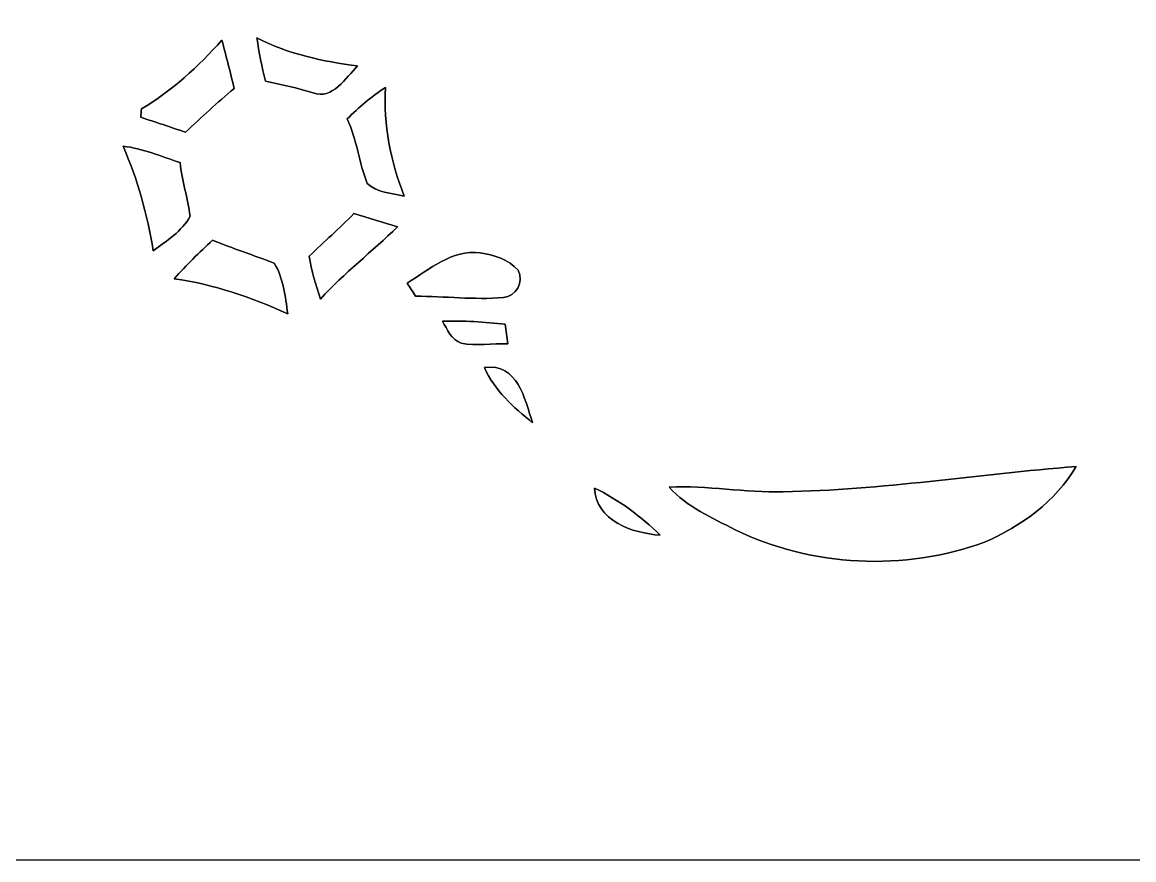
# Model space of a CAD drawing. Header units: centimetres. Extents: x -16.8 to 16.8, y -16.7 to 16.7.
# Drawn here: x -9.77 to 1.64, y -16.67 to -8.07 of the extents above; entities that cross this region are included whole.
import ezdxf

# ---------------------------------------------------------------- set-up
doc = ezdxf.new("R2010")
doc.units = ezdxf.units.CM
doc.header["$MEASUREMENT"] = 0
doc.layers.add('Layer 1', color=7, linetype='Continuous')

msp = doc.modelspace()

# ---------------------------------------------------------------- linework, layer by layer
at = {"layer": 'Layer 1', "color": 7}
for points, knots in [([(-16.77458, 16.66875), (-16.77458, 16.66875), (16.77458, 16.66875), (16.77458, 16.66875), (16.77458, 16.66875), (16.77458, 16.66875), (16.77458, -16.66875), (16.77458, -16.66875), (16.77458, -16.66875), (16.77458, -16.66875), (-16.77458, -16.66875), (-16.77458, -16.66875), (-16.77458, -16.66875), (-16.77458, -16.66875), (-16.77458, 16.66875), (-16.77458, 16.66875), (-16.77458, 16.66875), (-16.77458, 16.66875), (-16.77458, 16.66875), (-16.77458, 16.66875)], [0, 0, 0, 0, 0.16666667, 0.16666667, 0.16666667, 0.16666667, 0.33333333, 0.33333333, 0.33333333, 0.33333333, 0.5, 0.5, 0.5, 0.5, 0.66666667, 0.66666667, 0.66666667, 0.66666667, 1, 1, 1, 1]), ([(-8.54675, -8.95809), (-8.23101, -8.77323), (-7.96325, -8.52241), (-7.72054, -8.25112), (-7.72054, -8.25112), (-7.6775, -8.41516), (-7.63199, -8.58097), (-7.59531, -8.74748), (-7.59531, -8.74748), (-7.7657, -8.89247), (-7.93115, -9.04381), (-8.09484, -9.19692), (-8.09484, -9.19692), (-8.24759, -9.14471), (-8.4007, -9.09391), (-8.5538, -9.04311), (-8.5538, -9.04311), (-8.55204, -9.02194), (-8.54851, -8.97961), (-8.54675, -8.95809)], [0, 0, 0, 0, 0.16666667, 0.16666667, 0.16666667, 0.16666667, 0.33333333, 0.33333333, 0.33333333, 0.33333333, 0.5, 0.5, 0.5, 0.5, 0.66666667, 0.66666667, 0.66666667, 0.66666667, 1, 1, 1, 1]), ([(-7.36071, -8.22784), (-7.03862, -8.39646), (-6.68443, -8.46843), (-6.32672, -8.51676), (-6.32672, -8.51676), (-6.45195, -8.63494), (-6.58213, -8.86813), (-6.78462, -8.79334), (-6.78462, -8.79334), (-6.94478, -8.74501), (-7.10812, -8.7062), (-7.27216, -8.67339), (-7.27216, -8.67339), (-7.31203, -8.52734), (-7.33954, -8.37741), (-7.36071, -8.22784)], [0, 0, 0, 0, 0.2, 0.2, 0.2, 0.2, 0.4, 0.4, 0.4, 0.4, 0.6, 0.6, 0.6, 0.6, 1, 1, 1, 1]), ([(-6.43431, -9.05969), (-6.31155, -8.94256), (-6.1849, -8.82862), (-6.04097, -8.7376), (-6.04097, -8.7376), (-6.06108, -9.12036), (-5.98946, -9.49784), (-5.8487, -9.85379), (-5.8487, -9.85379), (-5.97535, -9.81886), (-6.13057, -9.81922), (-6.22829, -9.72432), (-6.22829, -9.72432), (-6.31508, -9.50948), (-6.33201, -9.27065), (-6.43431, -9.05969)], [0, 0, 0, 0, 0.2, 0.2, 0.2, 0.2, 0.4, 0.4, 0.4, 0.4, 0.6, 0.6, 0.6, 0.6, 1, 1, 1, 1]), ([(-8.73584, -9.34085), (-8.53264, -9.36307), (-8.34355, -9.44598), (-8.15058, -9.50877), (-8.15058, -9.50877), (-8.13188, -9.69539), (-8.06803, -9.8746), (-8.04757, -10.06052), (-8.04757, -10.06052), (-8.12976, -10.21539), (-8.28816, -10.31205), (-8.4261, -10.414), (-8.4261, -10.414), (-8.48466, -10.04429), (-8.5852, -9.6834), (-8.73584, -9.34085)], [0, 0, 0, 0, 0.2, 0.2, 0.2, 0.2, 0.4, 0.4, 0.4, 0.4, 0.6, 0.6, 0.6, 0.6, 1, 1, 1, 1]), ([(-6.82308, -10.46868), (-6.67173, -10.32263), (-6.51263, -10.18434), (-6.36658, -10.033), (-6.36658, -10.033), (-6.217, -10.07921), (-6.06743, -10.12296), (-5.91749, -10.16917), (-5.91749, -10.16917), (-6.17573, -10.42211), (-6.46501, -10.64225), (-6.70878, -10.91106), (-6.70878, -10.91106), (-6.75393, -10.76572), (-6.80403, -10.61896), (-6.82308, -10.46868)], [0, 0, 0, 0, 0.2, 0.2, 0.2, 0.2, 0.4, 0.4, 0.4, 0.4, 0.6, 0.6, 0.6, 0.6, 1, 1, 1, 1]), ([(-8.21055, -10.70151), (-8.08778, -10.56111), (-7.95161, -10.43411), (-7.8165, -10.3064), (-7.8165, -10.3064), (-7.6073, -10.39072), (-7.39281, -10.46092), (-7.18291, -10.54276), (-7.18291, -10.54276), (-7.08836, -10.6934), (-7.06967, -10.88566), (-7.04427, -11.06099), (-7.04427, -11.06099), (-7.4168, -10.89413), (-7.80486, -10.75902), (-8.21055, -10.70151)], [0, 0, 0, 0, 0.2, 0.2, 0.2, 0.2, 0.4, 0.4, 0.4, 0.4, 0.6, 0.6, 0.6, 0.6, 1, 1, 1, 1]), ([(-5.81907, -10.74596), (-5.58906, -10.60768), (-5.35869, -10.40024), (-5.06765, -10.43587), (-5.06765, -10.43587), (-4.92654, -10.45669), (-4.77838, -10.50502), (-4.6796, -10.61297), (-4.6796, -10.61297), (-4.61398, -10.74279), (-4.70006, -10.88143), (-4.82988, -10.89554), (-4.82988, -10.89554), (-5.13045, -10.91882), (-5.43137, -10.88284), (-5.73158, -10.88072), (-5.73158, -10.88072), (-5.76086, -10.83557), (-5.79014, -10.79077), (-5.81907, -10.74596)], [0, 0, 0, 0, 0.16666667, 0.16666667, 0.16666667, 0.16666667, 0.33333333, 0.33333333, 0.33333333, 0.33333333, 0.5, 0.5, 0.5, 0.5, 0.66666667, 0.66666667, 0.66666667, 0.66666667, 1, 1, 1, 1]), ([(-5.45606, -11.13825), (-5.24051, -11.12943), (-5.02567, -11.14813), (-4.81083, -11.16683), (-4.81083, -11.16683), (-4.80095, -11.23456), (-4.79249, -11.30265), (-4.78437, -11.37109), (-4.78437, -11.37109), (-4.94383, -11.36297), (-5.10716, -11.39684), (-5.2638, -11.36191), (-5.2638, -11.36191), (-5.36646, -11.33122), (-5.40597, -11.22116), (-5.45606, -11.13825)], [0, 0, 0, 0, 0.2, 0.2, 0.2, 0.2, 0.4, 0.4, 0.4, 0.4, 0.6, 0.6, 0.6, 0.6, 1, 1, 1, 1]), ([(-5.02567, -11.61168), (-4.6803, -11.56899), (-4.61257, -11.93588), (-4.52967, -12.18142), (-4.52967, -12.18142), (-4.72652, -12.02337), (-4.92372, -11.84769), (-5.02567, -11.61168)], [0, 0, 0, 0, 0.33333333, 0.33333333, 0.33333333, 0.33333333, 1, 1, 1, 1]), ([(-1.95756, -12.88944), (-0.95003, -12.87427), (0.04657, -12.70776), (1.04951, -12.6305), (1.04951, -12.6305), (0.83679, -12.98893), (0.4886, -13.24398), (0.11112, -13.40767), (0.11112, -13.40767), (-0.71296, -13.70683), (-1.66158, -13.66485), (-2.4511, -13.27926), (-2.4511, -13.27926), (-2.68852, -13.15685), (-2.9464, -13.04537), (-3.12773, -12.84217), (-3.12773, -12.84217), (-2.7365, -12.8203), (-2.34915, -12.90285), (-1.95756, -12.88944)], [0, 0, 0, 0, 0.16666667, 0.16666667, 0.16666667, 0.16666667, 0.33333333, 0.33333333, 0.33333333, 0.33333333, 0.5, 0.5, 0.5, 0.5, 0.66666667, 0.66666667, 0.66666667, 0.66666667, 1, 1, 1, 1]), ([(-3.89573, -12.85205), (-3.64419, -12.96952), (-3.42018, -13.14415), (-3.2191, -13.33465), (-3.2191, -13.33465), (-3.50485, -13.31912), (-3.88232, -13.1826), (-3.89573, -12.85205)], [0, 0, 0, 0, 0.33333333, 0.33333333, 0.33333333, 0.33333333, 1, 1, 1, 1])]:
    msp.add_open_spline(points, degree=3, knots=knots, dxfattribs=at)
at = {"layer": 'Layer 1', "color": 251}
for points, knots in [([(-8.54675, -8.95809), (-8.54851, -8.97961), (-8.55204, -9.02194), (-8.5538, -9.04311), (-8.5538, -9.04311), (-8.4007, -9.09391), (-8.24759, -9.14471), (-8.09484, -9.19692), (-8.09484, -9.19692), (-7.93115, -9.04381), (-7.7657, -8.89247), (-7.59531, -8.74748), (-7.59531, -8.74748), (-7.63199, -8.58097), (-7.6775, -8.41516), (-7.72054, -8.25112), (-7.72054, -8.25112), (-7.96325, -8.52241), (-8.23101, -8.77323), (-8.54675, -8.95809), (-8.54675, -8.95809), (-8.54675, -8.95809), (-8.54675, -8.95809), (-8.54675, -8.95809)], [0, 0, 0, 0, 0.14285714, 0.14285714, 0.14285714, 0.14285714, 0.28571429, 0.28571429, 0.28571429, 0.28571429, 0.42857143, 0.42857143, 0.42857143, 0.42857143, 0.57142857, 0.57142857, 0.57142857, 0.57142857, 0.71428571, 0.71428571, 0.71428571, 0.71428571, 1, 1, 1, 1]), ([(-7.36071, -8.22784), (-7.33954, -8.37741), (-7.31203, -8.52734), (-7.27216, -8.67339), (-7.27216, -8.67339), (-7.10812, -8.7062), (-6.94478, -8.74501), (-6.78462, -8.79334), (-6.78462, -8.79334), (-6.58213, -8.86813), (-6.45195, -8.63494), (-6.32672, -8.51676), (-6.32672, -8.51676), (-6.68443, -8.46843), (-7.03862, -8.39646), (-7.36071, -8.22784), (-7.36071, -8.22784), (-7.36071, -8.22784), (-7.36071, -8.22784), (-7.36071, -8.22784)], [0, 0, 0, 0, 0.16666667, 0.16666667, 0.16666667, 0.16666667, 0.33333333, 0.33333333, 0.33333333, 0.33333333, 0.5, 0.5, 0.5, 0.5, 0.66666667, 0.66666667, 0.66666667, 0.66666667, 1, 1, 1, 1]), ([(-6.43431, -9.05969), (-6.33201, -9.27065), (-6.31508, -9.50948), (-6.22829, -9.72432), (-6.22829, -9.72432), (-6.13057, -9.81922), (-5.97535, -9.81886), (-5.8487, -9.85379), (-5.8487, -9.85379), (-5.98946, -9.49784), (-6.06108, -9.12036), (-6.04097, -8.7376), (-6.04097, -8.7376), (-6.1849, -8.82862), (-6.31155, -8.94256), (-6.43431, -9.05969), (-6.43431, -9.05969), (-6.43431, -9.05969), (-6.43431, -9.05969), (-6.43431, -9.05969)], [0, 0, 0, 0, 0.16666667, 0.16666667, 0.16666667, 0.16666667, 0.33333333, 0.33333333, 0.33333333, 0.33333333, 0.5, 0.5, 0.5, 0.5, 0.66666667, 0.66666667, 0.66666667, 0.66666667, 1, 1, 1, 1]), ([(-8.73584, -9.34085), (-8.5852, -9.6834), (-8.48466, -10.04429), (-8.4261, -10.414), (-8.4261, -10.414), (-8.28816, -10.31205), (-8.12976, -10.21539), (-8.04757, -10.06052), (-8.04757, -10.06052), (-8.06803, -9.8746), (-8.13188, -9.69539), (-8.15058, -9.50877), (-8.15058, -9.50877), (-8.34355, -9.44598), (-8.53264, -9.36307), (-8.73584, -9.34085), (-8.73584, -9.34085), (-8.73584, -9.34085), (-8.73584, -9.34085), (-8.73584, -9.34085)], [0, 0, 0, 0, 0.16666667, 0.16666667, 0.16666667, 0.16666667, 0.33333333, 0.33333333, 0.33333333, 0.33333333, 0.5, 0.5, 0.5, 0.5, 0.66666667, 0.66666667, 0.66666667, 0.66666667, 1, 1, 1, 1]), ([(-6.82308, -10.46868), (-6.80403, -10.61896), (-6.75393, -10.76572), (-6.70878, -10.91106), (-6.70878, -10.91106), (-6.46501, -10.64225), (-6.17573, -10.42211), (-5.91749, -10.16917), (-5.91749, -10.16917), (-6.06743, -10.12296), (-6.217, -10.07921), (-6.36658, -10.033), (-6.36658, -10.033), (-6.51263, -10.18434), (-6.67173, -10.32263), (-6.82308, -10.46868), (-6.82308, -10.46868), (-6.82308, -10.46868), (-6.82308, -10.46868), (-6.82308, -10.46868)], [0, 0, 0, 0, 0.16666667, 0.16666667, 0.16666667, 0.16666667, 0.33333333, 0.33333333, 0.33333333, 0.33333333, 0.5, 0.5, 0.5, 0.5, 0.66666667, 0.66666667, 0.66666667, 0.66666667, 1, 1, 1, 1]), ([(-8.21055, -10.70151), (-7.80486, -10.75902), (-7.4168, -10.89413), (-7.04427, -11.06099), (-7.04427, -11.06099), (-7.06967, -10.88566), (-7.08836, -10.6934), (-7.18291, -10.54276), (-7.18291, -10.54276), (-7.39281, -10.46092), (-7.6073, -10.39072), (-7.8165, -10.3064), (-7.8165, -10.3064), (-7.95161, -10.43411), (-8.08778, -10.56111), (-8.21055, -10.70151), (-8.21055, -10.70151), (-8.21055, -10.70151), (-8.21055, -10.70151), (-8.21055, -10.70151)], [0, 0, 0, 0, 0.16666667, 0.16666667, 0.16666667, 0.16666667, 0.33333333, 0.33333333, 0.33333333, 0.33333333, 0.5, 0.5, 0.5, 0.5, 0.66666667, 0.66666667, 0.66666667, 0.66666667, 1, 1, 1, 1]), ([(-5.81907, -10.74596), (-5.79014, -10.79077), (-5.76086, -10.83557), (-5.73158, -10.88072), (-5.73158, -10.88072), (-5.43137, -10.88284), (-5.13045, -10.91882), (-4.82988, -10.89554), (-4.82988, -10.89554), (-4.70006, -10.88143), (-4.61398, -10.74279), (-4.6796, -10.61297), (-4.6796, -10.61297), (-4.77838, -10.50502), (-4.92654, -10.45669), (-5.06765, -10.43587), (-5.06765, -10.43587), (-5.35869, -10.40024), (-5.58906, -10.60768), (-5.81907, -10.74596), (-5.81907, -10.74596), (-5.81907, -10.74596), (-5.81907, -10.74596), (-5.81907, -10.74596)], [0, 0, 0, 0, 0.14285714, 0.14285714, 0.14285714, 0.14285714, 0.28571429, 0.28571429, 0.28571429, 0.28571429, 0.42857143, 0.42857143, 0.42857143, 0.42857143, 0.57142857, 0.57142857, 0.57142857, 0.57142857, 0.71428571, 0.71428571, 0.71428571, 0.71428571, 1, 1, 1, 1]), ([(-5.45606, -11.13825), (-5.40597, -11.22116), (-5.36646, -11.33122), (-5.2638, -11.36191), (-5.2638, -11.36191), (-5.10716, -11.39684), (-4.94383, -11.36297), (-4.78437, -11.37109), (-4.78437, -11.37109), (-4.79249, -11.30265), (-4.80095, -11.23456), (-4.81083, -11.16683), (-4.81083, -11.16683), (-5.02567, -11.14813), (-5.24051, -11.12943), (-5.45606, -11.13825), (-5.45606, -11.13825), (-5.45606, -11.13825), (-5.45606, -11.13825), (-5.45606, -11.13825)], [0, 0, 0, 0, 0.16666667, 0.16666667, 0.16666667, 0.16666667, 0.33333333, 0.33333333, 0.33333333, 0.33333333, 0.5, 0.5, 0.5, 0.5, 0.66666667, 0.66666667, 0.66666667, 0.66666667, 1, 1, 1, 1]), ([(-5.02567, -11.61168), (-4.92372, -11.84769), (-4.72652, -12.02337), (-4.52967, -12.18142), (-4.52967, -12.18142), (-4.61257, -11.93588), (-4.6803, -11.56899), (-5.02567, -11.61168), (-5.02567, -11.61168), (-5.02567, -11.61168), (-5.02567, -11.61168), (-5.02567, -11.61168)], [0, 0, 0, 0, 0.25, 0.25, 0.25, 0.25, 0.5, 0.5, 0.5, 0.5, 1, 1, 1, 1]), ([(-1.95756, -12.88944), (-2.34915, -12.90285), (-2.7365, -12.8203), (-3.12773, -12.84217), (-3.12773, -12.84217), (-2.9464, -13.04537), (-2.68852, -13.15685), (-2.4511, -13.27926), (-2.4511, -13.27926), (-1.66158, -13.66485), (-0.71296, -13.70683), (0.11112, -13.40767), (0.11112, -13.40767), (0.4886, -13.24398), (0.83679, -12.98893), (1.04951, -12.6305), (1.04951, -12.6305), (0.04657, -12.70776), (-0.95003, -12.87427), (-1.95756, -12.88944), (-1.95756, -12.88944), (-1.95756, -12.88944), (-1.95756, -12.88944), (-1.95756, -12.88944)], [0, 0, 0, 0, 0.14285714, 0.14285714, 0.14285714, 0.14285714, 0.28571429, 0.28571429, 0.28571429, 0.28571429, 0.42857143, 0.42857143, 0.42857143, 0.42857143, 0.57142857, 0.57142857, 0.57142857, 0.57142857, 0.71428571, 0.71428571, 0.71428571, 0.71428571, 1, 1, 1, 1]), ([(-3.89573, -12.85205), (-3.88232, -13.1826), (-3.50485, -13.31912), (-3.2191, -13.33465), (-3.2191, -13.33465), (-3.42018, -13.14415), (-3.64419, -12.96952), (-3.89573, -12.85205)], [0, 0, 0, 0, 0.33333333, 0.33333333, 0.33333333, 0.33333333, 1, 1, 1, 1])]:
    msp.add_open_spline(points, degree=3, knots=knots, dxfattribs=at)

doc.saveas('drawing.dxf')
